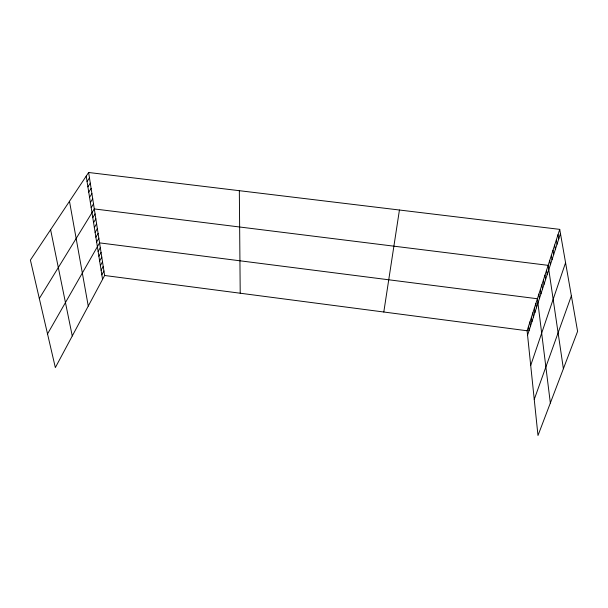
<?xml version="1.0" encoding="UTF-8"?>
<svg xmlns="http://www.w3.org/2000/svg" width="608" height="608" viewBox="0 0 608 608"><rect width="100%" height="100%" fill="white"/><g stroke="black" fill="none" stroke-linecap="round" stroke-linejoin="round"><path stroke-width="0.91" d="M383.8 312.01L399.433 210.011M559.732 229.368L577.6 331.36L537.989 435.51L527.106 330.76L559.732 229.368L88.631 172.49L30.4 260.087L55.343 367.589L104.637 275.485L88.631 172.49M527.562 335.16L560.477 233.586M530.708 365.416L565.577 262.724M534.242 399.403L571.376 295.807M101.832 274.846L103.93 270.963M101.11 270.271L103.223 266.395M100.381 265.65L102.509 261.782M99.636 260.984L101.779 257.123M98.891 256.272L101.05 252.419M98.139 251.507L100.312 247.669M47.53 333.914L99.568 242.873L537.404 298.756L550.346 403.028M96.634 241.984L98.838 238.169M95.874 237.219L98.093 233.411M95.114 232.416L97.348 228.616M94.346 227.552L96.596 223.767M93.571 222.642L95.836 218.872M92.781 217.687L95.068 213.925M39.315 298.513L94.293 208.932L548.158 265.346L563.388 368.737M91.192 207.617L93.51 203.885M90.379 202.51L92.712 198.786M89.566 197.342L91.914 193.633M88.738 192.128L91.109 188.434M87.902 186.854L90.288 183.175M87.058 181.518L89.46 177.863M104.637 275.485L527.106 330.76M50.601 229.695L72.261 335.966M69.487 201.278L88.259 306.082M558.03 234.68L558.752 238.906M556.335 239.932L557.042 244.173M554.663 245.123L555.355 249.379M553.014 250.26L553.69 254.524M86.207 176.138L102.554 279.376M551.372 255.345L552.041 259.624M549.754 260.376L550.407 264.662M546.569 270.271L547.192 274.58M545.004 275.143L545.612 279.46M543.453 279.969L544.046 284.293M541.918 284.734L542.496 289.074M540.398 289.454L540.96 293.801M538.893 294.128L539.448 298.482M535.891 303.468L536.416 307.838M534.386 308.134L534.903 312.512M532.897 312.755L533.406 317.133M531.43 317.323L531.924 321.708M529.971 321.852L530.45 326.238M528.534 326.329L528.998 330.722M239.332 190.684L240.213 293.223"/></g></svg>
